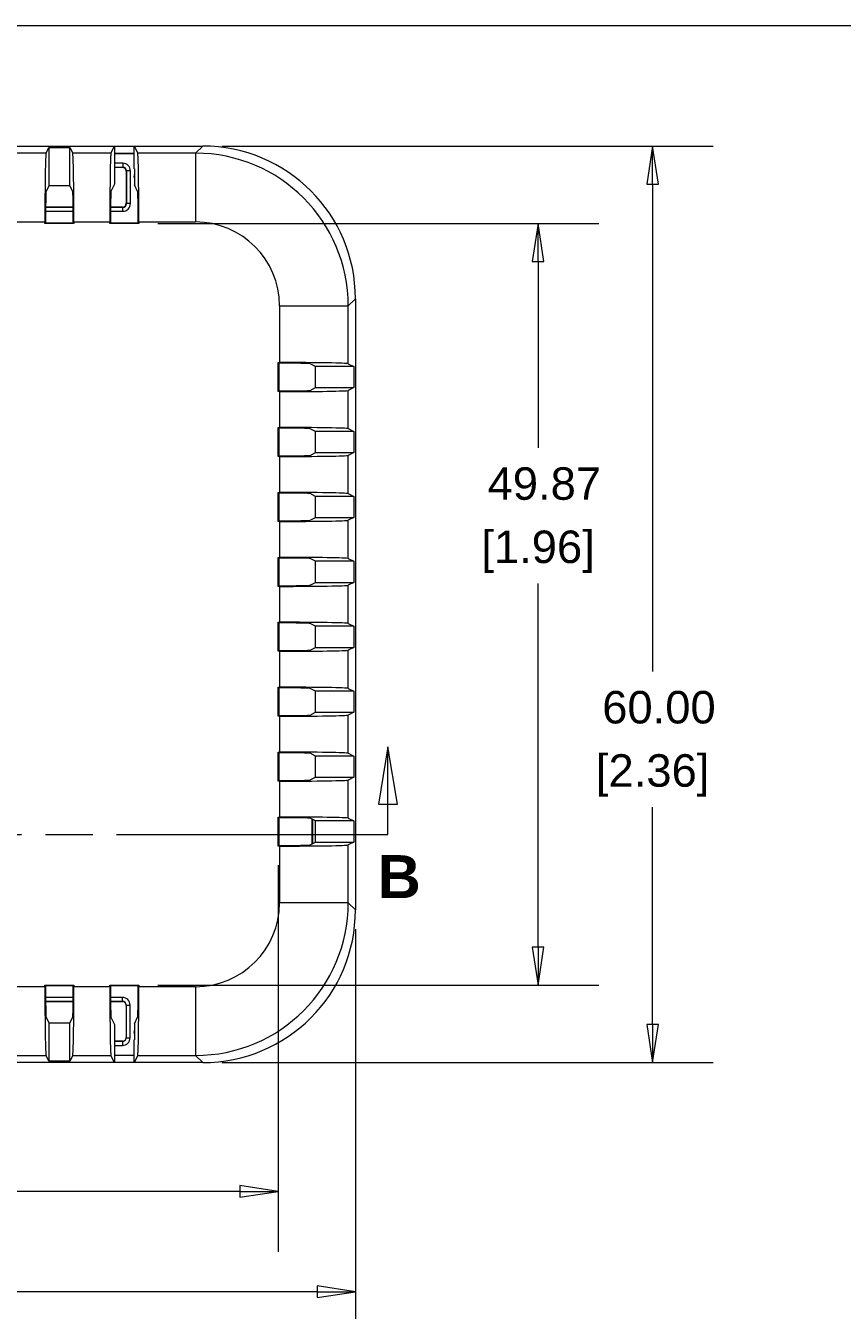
# Model space of a CAD drawing. Header units: millimetres. Extents: x 4 to 345, y 4 to 266.
# Drawn here: x 65.4 to 118.8, y 176.4 to 260.5 of the extents above; entities that cross this region are included whole.
import ezdxf

# ---------------------------------------------------------------- set-up
doc = ezdxf.new("R2010")
doc.units = ezdxf.units.MM
doc.header["$LTSCALE"] = 1.25
doc.linetypes.add('DOUBLE_DASH_CHAIN', pattern=[1.2403, 0.6614, -0.0827, 0.1654, -0.0827, 0.1654, -0.0827])
doc.layers.get('0').update_dxf_attribs({"lineweight": 25})
for name, color, linetype, lineweight in [('Dimension (ANSI)', 7, 'Continuous', 9), ('Section Line (ANSI)', 7, 'DOUBLE_DASH_CHAIN', 9), ('Sketch Geometry (ANSI)', 7, 'Continuous', 9), ('Visible (ANSI)', 7, 'Continuous', 9), ('Visible Narrow (ANSI)', 7, 'Continuous', 9)]:
    doc.layers.add(name, color=color, linetype=linetype, lineweight=lineweight)
doc.styles.add('Label Text (ANSI)', font='arialbd.ttf')
doc.styles.add('Note Text (ANSI)', font='arial.ttf')
doc.dimstyles.new('Default - mm_inch (ANSI)', dxfattribs={"dimscale": 1.25, "dimtxt": 1.7, "dimasz": 2, "dimexe": 3.175, "dimexo": 1, "dimgap": 0.8, "dimtad": 0, "dimtih": 1, "dimtoh": 1, "dimrnd": 1e-08, "dimzin": 4, "dimdsep": 46, "dimtxsty": 'Note Text (ANSI)', "dimblk": 'Filled-1', "dimcen": 0.09, "dimdle": 10, "dimclrd": 256, "dimclre": 256, "dimclrt": 256, "dimadec": 1, "dimazin": 0, "dimtfac": 1.176471, "dimtofl": 0, "dimtmove": 0, "dimatfit": 3, "dimfxl": 0, "dimtolj": 1, "dimtzin": 0, "dimlwd": -1, "dimlwe": -1, "dimarcsym": 0})

# ---------------------------------------------------------------- blocks, each defined once
blk = doc.blocks.new('2dTransSection1')
at = {"layer": 'Section Line (ANSI)', "linetype": 'Continuous'}
for p, q in [((19.867, 171.009), (19.367, 168.009)), ((19.867, 168.009), (19.867, 171.009)), ((20.367, 168.009), (19.867, 171.009)), ((71.275, 170.641), (70.775, 167.641)), ((71.275, 167.641), (71.275, 170.641)), ((71.775, 167.641), (71.275, 170.641)), ((19.367, 168.009), (20.367, 168.009)), ((19.867, 166.039), (19.867, 168.009)), ((70.775, 167.641), (71.775, 167.641)), ((71.275, 166.039), (71.275, 167.641)), ((19.867, 166.039), (26.644, 166.039)), ((64.498, 166.039), (71.275, 166.039))]:
    blk.add_line(p, q, dxfattribs=at)
at = {"layer": 'Section Line (ANSI)', "linetype": 'DOUBLE_DASH_CHAIN', "ltscale": 11.994713}
blk.add_line((19.867, 166.039), (71.275, 166.039), dxfattribs=at)
at = {"layer": 'Section Line (ANSI)', "linetype": 'Continuous', "flags": 128}
for points in [[(20.367, 168.009), (19.867, 171.009), (19.367, 168.009), (20.367, 168.009)], [(71.775, 167.641), (71.275, 170.641), (70.775, 167.641), (71.775, 167.641)]]:
    blk.add_lwpolyline(points, dxfattribs=at)
at = {"layer": 'Section Line (ANSI)'}
for points in [[(20.367, 168.009), (19.867, 171.009), (19.367, 168.009), (20.367, 168.009)], [(71.775, 167.641), (71.275, 170.641), (70.775, 167.641), (71.775, 167.641)]]:
    blk.add_solid(points, dxfattribs=at)
at = {"layer": 'Section Line (ANSI)', "char_height": 2.25, "attachment_point": 7, "style": 'Label Text (ANSI)'}
for insert in [(19.084, 162.71), (70.731, 162.714)]:
    blk.add_mtext('B', dxfattribs=dict(at, insert=insert))
blk = doc.blocks.new('Filled-1')
at = {"color": 0}
for p, q in [((0, 0), (-1, 0.15)), ((-1, 0.15), (-1, -0.15)), ((-1, 0), (0, 0)), ((-1, -0.15), (0, 0))]:
    blk.add_line(p, q, dxfattribs=at)
at = {"color": 0, "flags": 128}
blk.add_lwpolyline([(-1, -0.15), (0, 0), (-1, 0.15), (-1, -0.15)], dxfattribs=at)
at = {"color": 0}
blk.add_solid([(-1, -0.15), (0, 0), (-1, 0.15), (-1, -0.15)], dxfattribs=at)
blk = doc.blocks.new('*D14')
at = {"layer": 'Defpoints', "color": 0, "transparency": 16777216}
for p in [(76.976, 252.623), (106.422, 252.623), (76.976, 192.623)]:
    blk.add_point(p, dxfattribs=at)
at = {"layer": 'Dimension (ANSI)', "transparency": 16777216}
for p, q in [((78.226, 252.623), (110.39, 252.623)), ((106.422, 250.123), (106.422, 218.236)), ((106.422, 195.123), (106.422, 209.342)), ((78.226, 192.623), (110.39, 192.623))]:
    blk.add_line(p, q, dxfattribs=at)
at = {"layer": 'Dimension (ANSI)', "transparency": 16777216, "xscale": 2.5, "yscale": 2.5, "zscale": 2.5}
for p, rotation in [((106.422, 252.623), 90), ((106.422, 192.623), 270)]:
    blk.add_blockref('Filled-1', p, dxfattribs=dict(at, rotation=rotation))
at = {"layer": 'Dimension (ANSI)', "transparency": 16777216, "char_height": 2.125, "attachment_point": 5, "style": 'Note Text (ANSI)'}
for s, insert in [('\\A1; 60.00', (106.422, 215.874)), ('\\A1;[2.36]', (106.422, 211.427))]:
    blk.add_mtext(s, dxfattribs=dict(at, insert=insert))
blk = doc.blocks.new('*D15')
at = {"layer": 'Defpoints', "color": 0, "transparency": 16777216}
for p in [(26.97, 202.617), (86.97, 202.617), (26.97, 177.629)]:
    blk.add_point(p, dxfattribs=at)
at = {"layer": 'Dimension (ANSI)', "transparency": 16777216}
for p, q in [((26.97, 201.367), (26.97, 173.661)), ((86.97, 201.367), (86.97, 173.661)), ((29.47, 177.629), (54.67, 177.629)), ((84.47, 177.629), (64.782, 177.629))]:
    blk.add_line(p, q, dxfattribs=at)
at = {"layer": 'Dimension (ANSI)', "transparency": 16777216, "xscale": 2.5, "yscale": 2.5, "zscale": 2.5, "rotation": 180}
blk.add_blockref('Filled-1', (26.97, 177.629), dxfattribs=at)
at = {"layer": 'Dimension (ANSI)', "transparency": 16777216, "xscale": 2.5, "yscale": 2.5, "zscale": 2.5}
blk.add_blockref('Filled-1', (86.97, 177.629), dxfattribs=at)
at = {"layer": 'Dimension (ANSI)', "transparency": 16777216, "char_height": 2.125, "attachment_point": 5, "style": 'Note Text (ANSI)'}
for s, insert in [('\\A1; 60.00', (59.726, 179.714)), ('\\A1;[2.36]', (59.726, 175.268))]:
    blk.add_mtext(s, dxfattribs=dict(at, insert=insert))
blk = doc.blocks.new('*D32')
at = {"layer": 'Defpoints', "color": 0, "transparency": 16777216}
for p in [(81.903, 206.798), (32.037, 205.598), (32.037, 184.198)]:
    blk.add_point(p, dxfattribs=at)
at = {"layer": 'Dimension (ANSI)', "transparency": 16777216}
for p, q in [((81.903, 205.548), (81.903, 180.23)), ((32.037, 204.348), (32.037, 180.23)), ((34.537, 184.198), (39.734, 184.198)), ((79.403, 184.198), (49.853, 184.198))]:
    blk.add_line(p, q, dxfattribs=at)
at = {"layer": 'Dimension (ANSI)', "transparency": 16777216, "xscale": 2.5, "yscale": 2.5, "zscale": 2.5, "rotation": 180}
blk.add_blockref('Filled-1', (32.037, 184.198), dxfattribs=at)
at = {"layer": 'Dimension (ANSI)', "transparency": 16777216, "xscale": 2.5, "yscale": 2.5, "zscale": 2.5}
blk.add_blockref('Filled-1', (81.903, 184.198), dxfattribs=at)
at = {"layer": 'Dimension (ANSI)', "transparency": 16777216, "char_height": 2.125, "attachment_point": 5, "style": 'Note Text (ANSI)'}
for s, insert in [('\\A1; 49.87', (44.794, 186.283)), ('\\A1;[1.96]', (44.794, 181.837))]:
    blk.add_mtext(s, dxfattribs=dict(at, insert=insert))
blk = doc.blocks.new('*D33')
at = {"layer": 'Defpoints', "color": 0, "transparency": 16777216}
for p in [(72.795, 247.556), (72.795, 197.691), (98.92, 197.691)]:
    blk.add_point(p, dxfattribs=at)
at = {"layer": 'Dimension (ANSI)', "transparency": 16777216}
for p, q in [((74.045, 247.556), (102.889, 247.556)), ((98.92, 245.056), (98.92, 232.876)), ((98.92, 200.191), (98.92, 223.983)), ((74.045, 197.691), (102.889, 197.691))]:
    blk.add_line(p, q, dxfattribs=at)
at = {"layer": 'Dimension (ANSI)', "transparency": 16777216, "xscale": 2.5, "yscale": 2.5, "zscale": 2.5}
for p, rotation in [((98.92, 247.556), 90), ((98.92, 197.691), 270)]:
    blk.add_blockref('Filled-1', p, dxfattribs=dict(at, rotation=rotation))
at = {"layer": 'Dimension (ANSI)', "transparency": 16777216, "char_height": 2.125, "attachment_point": 5, "style": 'Note Text (ANSI)'}
for s, insert in [('\\A1; 49.87', (98.92, 230.515)), ('\\A1;[1.96]', (98.92, 226.068))]:
    blk.add_mtext(s, dxfattribs=dict(at, insert=insert))
blk = doc.blocks.new('Borders Hammond Border')
at = {"layer": 'Sketch Geometry (ANSI)'}
blk.add_line((271.9, 208.4), (7.5, 208.4), dxfattribs=at)

msp = doc.modelspace()

# ---------------------------------------------------------------- linework, layer by layer
at = {"layer": 'Visible (ANSI)'}
for p, q in [((59.734, 252.623), (71.205, 252.623)), ((66.721, 252.153), (66.902, 252.517)), ((66.902, 252.517), (68.287, 252.517)), ((66.902, 252.517), (66.902, 250.015)), ((68.287, 252.517), (68.469, 252.153)), ((68.287, 250.015), (68.287, 252.517)), ((70.971, 252.153), (71.205, 252.623)), ((71.205, 252.623), (71.205, 250.122)), ((71.205, 252.623), (72.484, 252.623)), ((72.484, 252.623), (76.976, 252.623)), ((72.484, 252.623), (72.719, 252.153)), ((72.484, 251.122), (72.484, 252.623)), ((72.484, 252.132), (71.205, 252.132)), ((72.484, 252.123), (71.205, 252.123)), ((71.72, 251.223), (71.205, 251.223)), ((71.97, 250.973), (71.97, 248.873)), ((72.484, 251.122), (72.502, 251.122)), ((72.502, 251.122), (72.502, 250.087)), ((66.902, 250.015), (66.722, 249.655)), ((68.287, 250.015), (66.902, 250.015)), ((68.467, 249.655), (68.287, 250.015)), ((71.205, 250.122), (70.972, 249.655)), ((72.717, 249.655), (72.502, 250.087)), ((68.497, 248.623), (66.693, 248.623)), ((71.72, 248.623), (70.943, 248.623)), ((66.645, 247.556), (66.645, 247.656)), ((66.645, 247.556), (66.688, 247.6)), ((68.545, 247.556), (66.645, 247.556)), ((66.688, 247.656), (66.688, 247.6)), ((66.688, 247.6), (68.501, 247.6)), ((68.501, 247.6), (68.501, 247.656)), ((68.545, 247.556), (68.501, 247.6)), ((68.545, 247.656), (68.545, 247.556)), ((70.895, 247.556), (70.895, 247.656)), ((70.895, 247.556), (70.938, 247.6)), ((72.795, 247.556), (70.895, 247.556)), ((70.938, 247.656), (70.938, 247.6)), ((70.938, 247.6), (72.751, 247.6)), ((72.751, 247.6), (72.751, 247.656)), ((72.795, 247.556), (72.751, 247.6)), ((72.795, 247.656), (72.795, 247.556)), ((86.97, 242.629), (86.97, 202.617)), ((81.903, 236.548), (81.903, 238.448)), ((81.903, 238.448), (82.003, 238.448)), ((81.903, 238.448), (81.946, 238.405)), ((82.003, 238.405), (81.946, 238.405)), ((81.946, 238.405), (81.946, 236.592)), ((84.362, 238.191), (84.001, 238.371)), ((84.362, 236.806), (84.362, 238.191)), ((86.863, 238.191), (84.362, 238.191)), ((86.5, 238.373), (86.863, 238.191)), ((86.863, 238.191), (86.863, 236.806)), ((81.903, 236.548), (81.946, 236.592)), ((82.003, 236.548), (81.903, 236.548)), ((81.946, 236.592), (82.003, 236.592)), ((84.001, 236.626), (84.362, 236.806)), ((84.362, 236.806), (86.863, 236.806)), ((86.863, 236.806), (86.5, 236.624)), ((81.903, 232.298), (81.903, 234.198)), ((81.903, 234.198), (82.003, 234.198)), ((81.903, 234.198), (81.946, 234.155)), ((82.003, 234.155), (81.946, 234.155)), ((81.946, 234.155), (81.946, 232.342)), ((84.362, 233.941), (84.001, 234.121)), ((84.362, 232.556), (84.362, 233.941)), ((86.863, 233.941), (84.362, 233.941)), ((86.5, 234.123), (86.863, 233.941)), ((86.863, 233.941), (86.863, 232.556)), ((81.903, 232.298), (81.946, 232.342)), ((82.003, 232.298), (81.903, 232.298)), ((81.946, 232.342), (82.003, 232.342)), ((84.001, 232.376), (84.362, 232.556)), ((84.362, 232.556), (86.863, 232.556)), ((86.863, 232.556), (86.5, 232.374)), ((81.903, 228.048), (81.903, 229.948)), ((81.903, 229.948), (82.003, 229.948)), ((81.903, 229.948), (81.946, 229.905)), ((82.003, 229.905), (81.946, 229.905)), ((81.946, 229.905), (81.946, 228.092)), ((84.362, 229.691), (84.001, 229.871)), ((84.362, 228.306), (84.362, 229.691)), ((86.863, 229.691), (84.362, 229.691)), ((86.5, 229.873), (86.863, 229.691)), ((86.863, 229.691), (86.863, 228.306)), ((81.903, 228.048), (81.946, 228.092)), ((82.003, 228.048), (81.903, 228.048)), ((81.946, 228.092), (82.003, 228.092)), ((84.001, 228.126), (84.362, 228.306)), ((84.362, 228.306), (86.863, 228.306)), ((86.863, 228.306), (86.5, 228.124)), ((81.903, 223.798), (81.903, 225.698)), ((81.903, 225.698), (82.003, 225.698)), ((81.903, 225.698), (81.946, 225.655)), ((82.003, 225.655), (81.946, 225.655)), ((81.946, 225.655), (81.946, 223.842)), ((84.362, 225.441), (84.001, 225.621)), ((84.362, 224.056), (84.362, 225.441)), ((86.863, 225.441), (84.362, 225.441)), ((86.5, 225.623), (86.863, 225.441)), ((86.863, 225.441), (86.863, 224.056)), ((81.903, 223.798), (81.946, 223.842)), ((82.003, 223.798), (81.903, 223.798)), ((81.946, 223.842), (82.003, 223.842)), ((84.001, 223.876), (84.362, 224.056)), ((84.362, 224.056), (86.863, 224.056)), ((86.863, 224.056), (86.5, 223.874)), ((81.903, 219.548), (81.903, 221.448)), ((81.903, 221.448), (82.003, 221.448)), ((81.903, 221.448), (81.946, 221.405)), ((82.003, 221.405), (81.946, 221.405)), ((81.946, 221.405), (81.946, 219.592)), ((84.362, 221.191), (84.001, 221.371)), ((84.362, 219.806), (84.362, 221.191)), ((86.863, 221.191), (84.362, 221.191)), ((86.5, 221.373), (86.863, 221.191)), ((86.863, 221.191), (86.863, 219.806)), ((81.903, 219.548), (81.946, 219.592)), ((82.003, 219.548), (81.903, 219.548)), ((81.946, 219.592), (82.003, 219.592)), ((84.001, 219.626), (84.362, 219.806)), ((84.362, 219.806), (86.863, 219.806)), ((86.863, 219.806), (86.5, 219.624)), ((81.903, 215.298), (81.903, 217.198)), ((81.903, 217.198), (82.003, 217.198)), ((81.903, 217.198), (81.946, 217.155)), ((82.003, 217.155), (81.946, 217.155)), ((81.946, 217.155), (81.946, 215.342)), ((84.362, 216.941), (84.001, 217.121)), ((86.5, 217.123), (86.863, 216.941)), ((84.362, 215.556), (84.362, 216.941)), ((86.863, 216.941), (84.362, 216.941)), ((86.863, 216.941), (86.863, 215.556)), ((81.903, 215.298), (81.946, 215.342)), ((82.003, 215.298), (81.903, 215.298)), ((81.946, 215.342), (82.003, 215.342)), ((84.001, 215.376), (84.362, 215.556)), ((84.362, 215.556), (86.863, 215.556)), ((86.863, 215.556), (86.5, 215.374)), ((81.903, 211.048), (81.903, 212.948)), ((81.903, 212.948), (82.003, 212.948)), ((81.903, 212.948), (81.946, 212.905)), ((82.003, 212.905), (81.946, 212.905)), ((81.946, 212.905), (81.946, 211.092)), ((84.362, 212.691), (84.001, 212.871)), ((86.5, 212.873), (86.863, 212.691)), ((84.362, 211.306), (84.362, 212.691)), ((86.863, 212.691), (84.362, 212.691)), ((86.863, 212.691), (86.863, 211.306)), ((81.903, 211.048), (81.946, 211.092)), ((81.946, 211.092), (82.003, 211.092)), ((84.001, 211.126), (84.362, 211.306)), ((84.362, 211.306), (86.863, 211.306)), ((86.863, 211.306), (86.5, 211.124)), ((82.003, 211.048), (81.903, 211.048)), ((81.903, 206.798), (81.903, 208.698)), ((81.903, 208.698), (82.003, 208.698)), ((81.903, 208.698), (81.946, 208.655)), ((82.003, 208.655), (81.946, 208.655)), ((81.946, 208.655), (81.946, 206.842)), ((84.362, 208.441), (84.001, 208.621)), ((84.135, 206.942), (84.135, 208.554)), ((84.152, 208.546), (84.152, 206.951)), ((86.5, 208.623), (86.863, 208.441)), ((84.362, 207.056), (84.362, 208.441)), ((86.863, 208.441), (84.362, 208.441)), ((86.863, 208.441), (86.863, 207.056)), ((84.001, 206.876), (84.362, 207.056)), ((84.362, 207.056), (86.863, 207.056)), ((86.863, 207.056), (86.5, 206.874)), ((81.903, 206.798), (81.946, 206.842)), ((82.003, 206.798), (81.903, 206.798)), ((81.946, 206.842), (82.003, 206.842)), ((66.645, 197.591), (66.645, 197.691)), ((66.645, 197.691), (68.545, 197.691)), ((66.645, 197.691), (66.688, 197.647)), ((68.501, 197.647), (66.688, 197.647)), ((66.688, 197.647), (66.688, 197.591)), ((68.545, 197.691), (68.501, 197.647)), ((68.501, 197.591), (68.501, 197.647)), ((68.545, 197.691), (68.545, 197.591)), ((70.895, 197.691), (70.938, 197.647)), ((70.895, 197.591), (70.895, 197.691)), ((70.895, 197.691), (72.795, 197.691)), ((72.751, 197.647), (70.938, 197.647)), ((70.938, 197.647), (70.938, 197.591)), ((72.795, 197.691), (72.751, 197.647)), ((72.751, 197.591), (72.751, 197.647)), ((72.795, 197.691), (72.795, 197.591)), ((66.693, 196.623), (68.497, 196.623)), ((70.943, 196.623), (71.72, 196.623)), ((71.97, 196.393), (71.97, 194.253)), ((66.722, 195.592), (66.902, 195.231)), ((66.902, 195.231), (68.287, 195.231)), ((66.902, 195.231), (66.902, 192.73)), ((68.287, 195.231), (68.467, 195.592)), ((68.287, 192.73), (68.287, 195.231)), ((70.972, 195.592), (71.205, 195.125)), ((71.205, 195.125), (71.205, 192.623)), ((72.502, 195.16), (72.717, 195.592)), ((72.502, 195.16), (72.502, 194.125)), ((71.72, 194.023), (71.205, 194.023)), ((72.484, 192.623), (72.484, 194.125)), ((72.502, 194.125), (72.484, 194.125)), ((71.205, 192.623), (59.734, 192.623)), ((66.902, 192.73), (66.721, 193.093)), ((68.287, 192.73), (66.902, 192.73)), ((68.469, 193.093), (68.287, 192.73)), ((71.205, 192.623), (70.971, 193.093)), ((71.205, 193.123), (72.484, 193.123)), ((71.205, 193.115), (72.484, 193.115)), ((72.484, 192.623), (71.205, 192.623)), ((72.719, 193.093), (72.484, 192.623)), ((76.976, 192.623), (72.484, 192.623))]:
    msp.add_line(p, q, dxfattribs=at)
for centre, radius, start, end in [((72.92, 250.623), 0.45, 158.34668, 201.65332), ((72.92, 250.623), 0.433, 165.22623, 194.77377), ((72.92, 194.623), 0.45, 158.34668, 201.65332), ((72.92, 194.623), 0.433, 165.22623, 194.77377)]:
    msp.add_arc(centre, radius, start, end, dxfattribs=at)
for centre, major_axis, ratio, start_param, end_param in [((76.964, 242.617), (7.08, 7.08), 0.998783, 5.498396, 7.067974), ((66.723, 247.656), (0, 4.5), 0.017455, 0.034907, 1.570796), ((68.466, 247.656), (0, -4.5), 0.017455, 1.570796, 3.106686), ((70.973, 247.656), (0, 4.5), 0.017455, 0.034907, 1.570796), ((72.716, 247.656), (0, -4.5), 0.017455, 1.570796, 3.106686), ((71.72, 250.973), (0.177, 0.177), 0.999695, 5.497939, 7.068431), ((66.723, 247.656), (0, -2), 0.017455, 3.176499, 4.712389), ((68.466, 247.656), (0, 2), 0.017455, 4.712389, 6.248279), ((70.973, 247.656), (0, -2), 0.017455, 3.176499, 4.712389), ((72.716, 247.656), (0, 2), 0.017455, 4.712389, 6.248279), ((71.72, 248.873), (-0.177, 0.177), 0.999695, 2.356347, 3.926839), ((82.003, 238.37), (4.5, 0), 0.017455, 0.034907, 1.570796), ((82.003, 238.37), (-2, 0), 0.017455, 3.176499, 4.712389), ((82.003, 236.627), (2, 0), 0.017455, 4.712389, 6.248279), ((82.003, 236.627), (-4.5, 0), 0.017455, 1.570796, 3.106686), ((82.003, 234.12), (4.5, 0), 0.017455, 0.034907, 1.570796), ((82.003, 234.12), (-2, 0), 0.017455, 3.176499, 4.712389), ((82.003, 232.377), (2, 0), 0.017455, 4.712389, 6.248279), ((82.003, 232.377), (-4.5, 0), 0.017455, 1.570796, 3.106686), ((82.003, 229.87), (4.5, 0), 0.017455, 0.034907, 1.570796), ((82.003, 229.87), (-2, 0), 0.017455, 3.176499, 4.712389), ((82.003, 228.127), (2, 0), 0.017455, 4.712389, 6.248279), ((82.003, 228.127), (-4.5, 0), 0.017455, 1.570796, 3.106686), ((82.003, 225.62), (4.5, 0), 0.017455, 0.034907, 1.570796), ((82.003, 225.62), (-2, 0), 0.017455, 3.176499, 4.712389), ((82.003, 223.877), (2, 0), 0.017455, 4.712389, 6.248279), ((82.003, 223.877), (-4.5, 0), 0.017455, 1.570796, 3.106686), ((82.003, 221.37), (4.5, 0), 0.017455, 0.034907, 1.570796), ((82.003, 221.37), (-2, 0), 0.017455, 3.176499, 4.712389), ((82.003, 219.627), (2, 0), 0.017455, 4.712389, 6.248279), ((82.003, 219.627), (-4.5, 0), 0.017455, 1.570796, 3.106686), ((82.003, 217.12), (4.5, 0), 0.017455, 0.034907, 1.570796), ((82.003, 217.12), (-2, 0), 0.017455, 3.176499, 4.712389), ((82.003, 215.377), (2, 0), 0.017455, 4.712389, 6.248279), ((82.003, 215.377), (-4.5, 0), 0.017455, 1.570796, 3.106686), ((82.003, 212.87), (4.5, 0), 0.017455, 0.034907, 1.570796), ((82.003, 212.87), (-2, 0), 0.017455, 3.176499, 4.712389), ((82.003, 211.127), (2, 0), 0.017455, 4.712389, 6.248279), ((82.003, 211.127), (-4.5, 0), 0.017455, 1.570796, 3.106686), ((82.003, 208.62), (4.5, 0), 0.017455, 0.034907, 1.570796), ((82.003, 208.62), (-2, 0), 0.017455, 3.176499, 4.712389), ((82.003, 206.877), (2, 0), 0.017455, 4.712389, 6.248279), ((82.003, 206.877), (-4.5, 0), 0.017455, 1.570796, 3.106686), ((76.964, 202.629), (7.08, -7.08), 0.998783, 5.498396, 7.067974), ((66.723, 197.591), (0, 4.5), 0.017455, 1.570796, 3.106686), ((66.723, 197.591), (0, -2), 0.017455, 4.712389, 6.248279), ((68.466, 197.591), (0, 2), 0.017455, 3.176499, 4.712389), ((68.466, 197.591), (0, -4.5), 0.017455, 0.034907, 1.570796), ((70.973, 197.591), (0, 4.5), 0.017455, 1.570796, 3.106686), ((70.973, 197.591), (0, -2), 0.017455, 4.712389, 6.248279), ((72.716, 197.591), (0, 2), 0.017455, 3.176499, 4.712389), ((72.716, 197.591), (0, -4.5), 0.017455, 0.034907, 1.570796), ((71.72, 194.273), (0, -0.25), 0.999848, 0, 1.570796)]:
    msp.add_ellipse(centre, major_axis=major_axis, ratio=ratio, start_param=start_param, end_param=end_param, dxfattribs=at)
msp.add_open_spline([(71.97, 196.373), (71.97, 196.406), (71.963, 196.439), (71.938, 196.499), (71.92, 196.527), (71.873, 196.573), (71.846, 196.592), (71.785, 196.617), (71.752, 196.623), (71.72, 196.623)], degree=3, knots=[0, 0, 0, 0, 0.392723, 0.392723, 0.785447, 0.785447, 1.17817, 1.17817, 1.570893, 1.570893, 1.570893, 1.570893], dxfattribs=at)
at = {"layer": 'Visible Narrow (ANSI)'}
for p, q in [((76.976, 252.623), (76.506, 252.153)), ((66.721, 252.153), (64.219, 252.153)), ((70.971, 252.153), (68.469, 252.153)), ((71.74, 251.494), (71.205, 251.494)), ((71.74, 251.494), (71.74, 251.244)), ((76.506, 252.153), (72.719, 252.153)), ((76.506, 252.153), (76.506, 247.656)), ((71.205, 251.244), (71.74, 251.244)), ((71.74, 251.244), (71.72, 251.223)), ((71.97, 250.973), (71.99, 250.994)), ((72.24, 250.994), (71.99, 250.994)), ((71.99, 250.994), (71.99, 248.853)), ((72.24, 248.853), (72.24, 250.994)), ((66.691, 248.353), (68.499, 248.353)), ((68.497, 248.603), (66.693, 248.603)), ((70.941, 248.353), (71.74, 248.353)), ((71.74, 248.603), (70.943, 248.603)), ((71.72, 248.623), (71.74, 248.603)), ((71.74, 248.353), (71.74, 248.603)), ((71.99, 248.853), (71.97, 248.873)), ((72.24, 248.853), (71.99, 248.853)), ((64.295, 247.656), (66.645, 247.656)), ((68.545, 247.656), (70.895, 247.656)), ((72.795, 247.656), (76.506, 247.656)), ((86.5, 242.16), (86.97, 242.629)), ((82.003, 242.16), (82.003, 238.448)), ((82.003, 242.16), (86.5, 242.16)), ((86.5, 238.373), (86.5, 242.16)), ((82.003, 236.548), (82.003, 234.198)), ((86.5, 234.123), (86.5, 236.624)), ((82.003, 232.298), (82.003, 229.948)), ((86.5, 229.873), (86.5, 232.374)), ((82.003, 228.048), (82.003, 225.698)), ((86.5, 225.623), (86.5, 228.124)), ((82.003, 223.798), (82.003, 221.448)), ((86.5, 221.373), (86.5, 223.874)), ((82.003, 219.548), (82.003, 217.198)), ((86.5, 217.123), (86.5, 219.624)), ((82.003, 215.298), (82.003, 212.948)), ((86.5, 212.873), (86.5, 215.374)), ((86.5, 208.623), (86.5, 211.124)), ((82.003, 211.048), (82.003, 208.698)), ((86.5, 203.087), (86.5, 206.874)), ((82.003, 206.798), (82.003, 203.087)), ((86.5, 203.087), (82.003, 203.087)), ((86.97, 202.617), (86.5, 203.087)), ((66.645, 197.591), (64.295, 197.591)), ((68.499, 196.894), (66.691, 196.894)), ((70.895, 197.591), (68.545, 197.591)), ((71.72, 196.894), (70.941, 196.894)), ((71.72, 196.644), (71.72, 196.894)), ((76.506, 197.591), (72.795, 197.591)), ((76.506, 197.591), (76.506, 193.093)), ((66.693, 196.644), (68.497, 196.644)), ((70.943, 196.644), (71.72, 196.644)), ((71.72, 196.644), (71.72, 196.623)), ((71.97, 196.393), (72.22, 196.393)), ((72.22, 194.253), (72.22, 196.393)), ((71.97, 194.253), (72.22, 194.253)), ((71.72, 194.003), (71.205, 194.003)), ((71.205, 193.753), (71.72, 193.753)), ((71.72, 194.023), (71.72, 194.003)), ((71.72, 194.003), (71.72, 193.753)), ((64.219, 193.093), (66.721, 193.093)), ((68.469, 193.093), (70.971, 193.093)), ((72.719, 193.093), (76.506, 193.093)), ((76.506, 193.093), (76.976, 192.623))]:
    msp.add_line(p, q, dxfattribs=at)
for centre, major_axis, ratio, start_param, end_param in [((71.74, 250.993), (0.354, 0.354), 0.999695, 5.497939, 7.068431), ((76.499, 242.153), (7.072, 7.072), 0.999877, 5.498396, 7.067974), ((71.74, 250.993), (0.177, 0.177), 0.999087, 5.497939, 7.068431), ((71.74, 248.853), (0.354, -0.354), 0.999695, 5.497939, 7.068431), ((71.74, 248.853), (0.177, -0.177), 0.999087, 5.497939, 7.068431), ((76.499, 242.153), (3.894, 3.894), 0.998783, 5.498396, 7.067974), ((76.499, 203.094), (3.894, -3.894), 0.998783, 5.498396, 7.067974), ((76.499, 203.094), (7.072, -7.072), 0.999877, 5.498396, 7.067974), ((71.72, 196.393), (0, 0.5), 0.999848, 4.712389, 6.283185), ((71.72, 196.393), (0, 0.25), 0.999543, 4.712389, 6.283185), ((71.72, 194.253), (0, -0.5), 0.999848, 0, 1.570796), ((71.72, 194.253), (0, -0.25), 0.999543, 0, 1.570796)]:
    msp.add_ellipse(centre, major_axis=major_axis, ratio=ratio, start_param=start_param, end_param=end_param, dxfattribs=at)

# ---------------------------------------------------------------- block references
at = {"xscale": 1.25, "yscale": 1.25, "zscale": 1.25}
msp.add_blockref('Borders Hammond Border', (0, 0), dxfattribs=at)
at = {"layer": 'Section Line (ANSI)', "xscale": 1.25, "yscale": 1.25, "zscale": 1.25}
msp.add_blockref('2dTransSection1', (0, 0), dxfattribs=at)

# ---------------------------------------------------------------- dimensions: what is measured, and where the dimension line sits
at = {"layer": 'Dimension (ANSI)'}
for base, p1, p2, angle, text, override, picture, middle in [((106.422, 252.623), (76.976, 192.623), (76.976, 252.623), 90, ' <>\\X[2.36]', {"dimgap": 0.8, "dimdec": 2, "dimpost": '\\X', "dimtol": 0, "dimlim": 0, "dimtp": 0, "dimtm": 0, "dimtdec": 2, "dimatfit": 1}, '*D14', (106.422, 213.789)), ((98.9199, 197.6906), (72.7948, 247.5562), (72.7948, 197.6906), 90, ' <>\\X[1.96]', {"dimgap": 0.8, "dimdec": 2, "dimpost": '\\X', "dimtol": 0, "dimlim": 0, "dimtp": 0, "dimtm": 0, "dimtdec": 2, "dimatfit": 1}, '*D33', (98.9199, 228.4296)), ((32.037, 184.198), (81.903, 206.798), (32.037, 205.598), 180, ' <>\\X[1.96]', {"dimgap": 0.8, "dimtih": 0, "dimtoh": 0, "dimdec": 2, "dimpost": '\\X', "dimtol": 0, "dimlim": 0, "dimtp": 0, "dimtm": 0, "dimtdec": 2, "dimatfit": 1}, '*D32', (44.794, 184.198)), ((26.97, 177.629), (86.97, 202.617), (26.97, 202.617), 180, ' <>\\X[2.36]', {"dimgap": 0.8, "dimtih": 0, "dimtoh": 0, "dimdec": 2, "dimpost": '\\X', "dimtol": 0, "dimlim": 0, "dimtp": 0, "dimtm": 0, "dimtdec": 2, "dimatfit": 1}, '*D15', (59.726, 177.629))]:
    dim = msp.add_linear_dim(base=base, p1=p1, p2=p2, angle=angle, text=text, dimstyle='Default - mm_inch (ANSI)', override=override, dxfattribs=at)
    dim.commit()
    dim.dimension.update_dxf_attribs({"geometry": picture, "text_midpoint": middle, "dimtype": 160})

doc.saveas('drawing.dxf')
